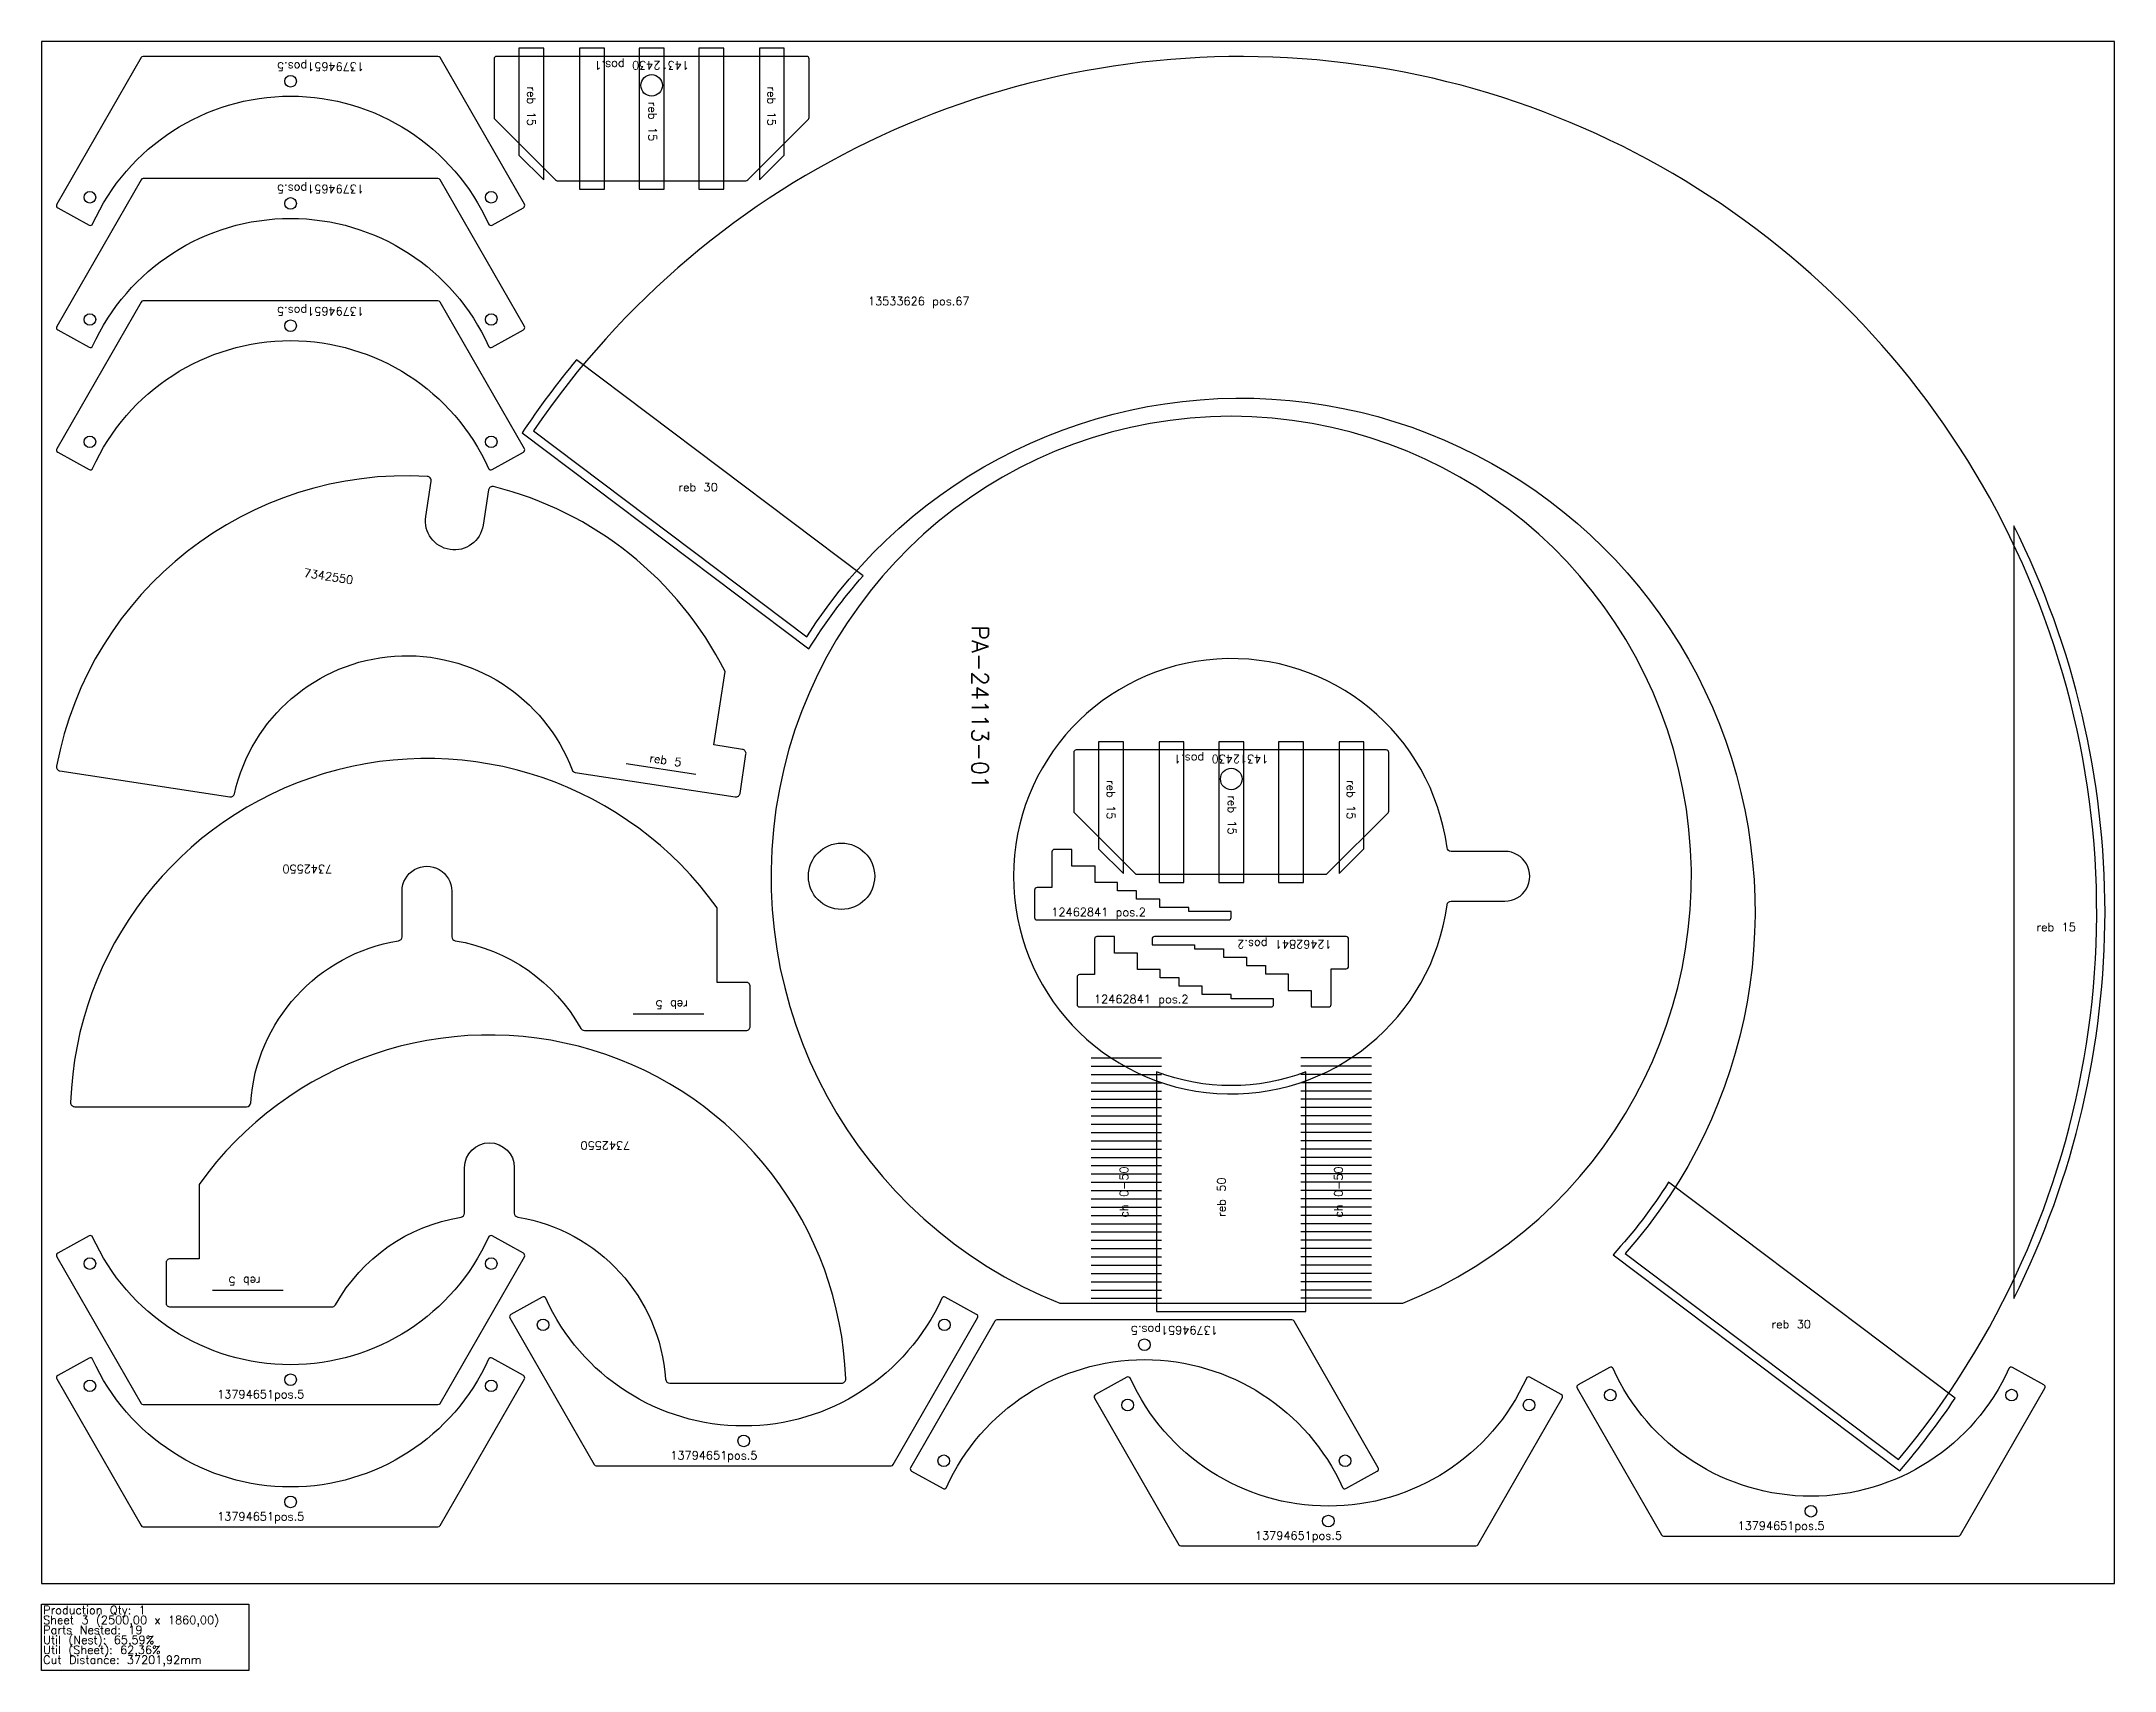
# Model space of a CAD drawing. Header units: millimetres. Extents: x 5250 to 7750, y -105 to 1860.
import ezdxf

# ---------------------------------------------------------------- set-up
doc = ezdxf.new("R2010")
doc.units = ezdxf.units.MM
for name, color, linetype in [('12462841', 7, 'Continuous'), ('13533626', 7, 'Continuous'), ('13794651', 7, 'Continuous'), ('14312430', 7, 'Continuous'), ('Chanfro', 7, 'Continuous'), ('Des.', 7, 'Continuous'), ('Rebaixo', 7, 'Continuous'), ('sheet', 24, 'Continuous'), ('Stats', 7, 'Continuous'), ('Texto', 7, 'Continuous')]:
    doc.layers.add(name, color=color, linetype=linetype)
doc.styles.get("Standard").update_dxf_attribs({"font": 'txt.shx'})

msp = doc.modelspace()

# ---------------------------------------------------------------- linework, layer by layer
at = {"layer": '12462841', "color": 4}
for points in [[(6450.6, 800.4), (6681.6, 800.4, 0.414214), (6684.6, 803.4), (6684.6, 810.4), (6633.6, 810.4), (6633.6, 815.4), (6598.6, 815.4), (6598.6, 825.4), (6570.6, 825.4), (6570.6, 835.4), (6547.6, 835.4), (6547.6, 845.4), (6520.6, 845.4), (6520.6, 865.4), (6492.6, 865.4), (6492.6, 885.4), (6471.6, 885.4, 0.414214), (6468.6, 882.4), (6468.6, 839.4), (6450.6, 839.4, 0.414214), (6447.6, 836.4), (6447.6, 803.4, 0.414214)], [(6501.9, 695.4), (6732.9, 695.4, 0.414214), (6735.9, 698.4), (6735.9, 705.4), (6684.9, 705.4), (6684.9, 710.4), (6649.9, 710.4), (6649.9, 720.4), (6621.9, 720.4), (6621.9, 730.4), (6598.9, 730.4), (6598.9, 740.4), (6571.9, 740.4), (6571.9, 760.4), (6543.9, 760.4), (6543.9, 780.4), (6522.9, 780.4, 0.414214), (6519.9, 777.4), (6519.9, 734.4), (6501.9, 734.4, 0.414214), (6498.9, 731.4), (6498.9, 698.4, 0.414214)], [(6823.3, 780.4), (6592.3, 780.4, 0.414214), (6589.3, 777.4), (6589.3, 770.4), (6640.3, 770.4), (6640.3, 765.4), (6675.3, 765.4), (6675.3, 755.4), (6703.3, 755.4), (6703.3, 745.4), (6726.3, 745.4), (6726.3, 735.4), (6753.3, 735.4), (6753.3, 715.4), (6781.3, 715.4), (6781.3, 695.4), (6802.3, 695.4, 0.414214), (6805.3, 698.4), (6805.3, 741.4), (6823.3, 741.4, 0.414214), (6826.3, 744.4), (6826.3, 777.4, 0.414214)]]:
    msp.add_lwpolyline(points, format="xyb", close=True, dxfattribs=at)
at = {"layer": '13533626', "color": 2}
msp.add_lwpolyline([(7159.9, 398), (7489.6, 149.5, 1.049682), (5843.2, 1390.2), (6172.8, 1141.8, -1.084176)], format="xyb", close=True, dxfattribs=at)
at = {"layer": '13794651', "color": 4}
for points in [[(5832.4, 1663.6), (5730.8, 1840.5, 0.268506), (5728.2, 1842), (5372.7, 1842, 0.268506), (5370.1, 1840.5), (5268.4, 1663.6, 0.418745), (5269.6, 1659.5), (5307.5, 1638.5, 0.438316), (5311.7, 1639.9, -0.645425), (5789.2, 1639.9, 0.438316), (5793.4, 1638.5), (5831.3, 1659.5, 0.418745)], [(5832.4, 1516.2), (5730.8, 1693.1, 0.268506), (5728.2, 1694.6), (5372.7, 1694.6, 0.268506), (5370.1, 1693.1), (5268.4, 1516.2, 0.418745), (5269.6, 1512.1), (5307.5, 1491.1, 0.438316), (5311.7, 1492.5, -0.645425), (5789.2, 1492.5, 0.438316), (5793.4, 1491.1), (5831.3, 1512.1, 0.418745)], [(5832.4, 1368.8), (5730.8, 1545.6, 0.268506), (5728.2, 1547.1), (5372.7, 1547.1, 0.268506), (5370.1, 1545.6), (5268.4, 1368.8, 0.418745), (5269.6, 1364.7), (5307.5, 1343.7, 0.438316), (5311.7, 1345, -0.645425), (5789.2, 1345, 0.438316), (5793.4, 1343.7), (5831.3, 1364.7, 0.418745)], [(5268.4, 394.2), (5370.1, 217.3, 0.268506), (5372.7, 215.8), (5728.2, 215.8, 0.268506), (5730.8, 217.3), (5832.4, 394.2, 0.418745), (5831.3, 398.3), (5793.4, 419.3, 0.438316), (5789.2, 417.9, -0.645425), (5311.7, 417.9, 0.438316), (5307.5, 419.3), (5269.6, 398.3, 0.418745)], [(5814.9, 320.4), (5916.5, 143.5, 0.268506), (5919.1, 142), (6274.7, 142, 0.268506), (6277.3, 143.5), (6378.9, 320.4, 0.418745), (6377.7, 324.5), (6339.8, 345.5, 0.438316), (6335.7, 344.1, -0.645425), (5858.2, 344.1, 0.438316), (5854, 345.5), (5816.1, 324.5, 0.418745)], [(6862.1, 139.7), (6760.5, 316.5, 0.268506), (6757.9, 318), (6402.3, 318, 0.268506), (6399.7, 316.5), (6298.1, 139.7, 0.418745), (6299.3, 135.6), (6337.2, 114.6, 0.438316), (6341.4, 115.9, -0.645425), (6818.9, 115.9, 0.438316), (6823, 114.6), (6860.9, 135.6, 0.418745)], [(5268.4, 246.7), (5370.1, 69.9, 0.268506), (5372.7, 68.4), (5728.2, 68.4, 0.268506), (5730.8, 69.9), (5832.4, 246.7, 0.418745), (5831.3, 250.8), (5793.4, 271.9, 0.438316), (5789.2, 270.5, -0.645425), (5311.7, 270.5, 0.438316), (5307.5, 271.9), (5269.6, 250.8, 0.418745)], [(7101.9, 235.6), (7203.6, 58.7, 0.268506), (7206.2, 57.2), (7561.7, 57.2, 0.268506), (7564.3, 58.7), (7665.9, 235.6, 0.418745), (7664.8, 239.7), (7626.9, 260.7, 0.438316), (7622.7, 259.3, -0.645425), (7145.2, 259.3, 0.438316), (7141, 260.7), (7103.1, 239.7, 0.418745)], [(6520, 223.7), (6621.6, 46.8, 0.268506), (6624.2, 45.3), (6979.7, 45.3, 0.268506), (6982.3, 46.8), (7083.9, 223.7, 0.418745), (7082.8, 227.8), (7044.9, 248.8, 0.438316), (7040.7, 247.4, -0.645425), (6563.2, 247.4, 0.438316), (6559, 248.8), (6521.1, 227.8, 0.418745)]]:
    msp.add_lwpolyline(points, format="xyb", close=True, dxfattribs=at)
for centre in [(5550.4, 1812), (5308.4, 1672), (5792.4, 1672), (5550.4, 1664.6), (5308.4, 1524.6), (5792.4, 1524.6), (5550.4, 1517.1), (5308.4, 1377.1), (5792.4, 1377.1), (5308.4, 385.8), (5792.4, 385.8), (5854.9, 312), (6338.9, 312), (6580.1, 288), (5550.4, 245.8), (5308.4, 238.4), (5792.4, 238.4), (7141.9, 227.2), (7625.9, 227.2), (6559.9, 215.3), (7043.9, 215.3), (6096.9, 172), (6338.1, 148), (6822.1, 148), (5550.4, 98.4), (6801.9, 75.3), (7383.9, 87.2)]:
    msp.add_circle(centre, 7, dxfattribs=at)
at = {"layer": '14312430', "color": 6}
for points in [[(6175.8, 1839, 0.414214), (6172.8, 1842), (5798.8, 1842, 0.414214), (5795.8, 1839), (5795.8, 1768.2, 0.198912), (5796.7, 1766.1), (5869.9, 1692.9, 0.198912), (5872.1, 1692), (6099.6, 1692, 0.198912), (6101.7, 1692.9), (6174.9, 1766.1, 0.198912), (6175.8, 1768.2)], [(6874.8, 1002.4, 0.414214), (6871.8, 1005.4), (6497.8, 1005.4, 0.414214), (6494.8, 1002.4), (6494.8, 931.7, 0.198912), (6495.6, 929.6), (6568.9, 856.3, 0.198912), (6571, 855.4), (6798.5, 855.4, 0.198912), (6800.6, 856.3), (6873.9, 929.6, 0.198912), (6874.8, 931.7)]]:
    msp.add_lwpolyline(points, format="xyb", close=True, dxfattribs=at)
for centre in [(5985.8, 1807), (6684.8, 970.4)]:
    msp.add_circle(centre, 13, dxfattribs=at)
at = {"layer": 'Chanfro', "color": 6}
for p, q in [((6515.8, 634), (6600.8, 634)), ((6853.8, 634), (6768.8, 634)), ((6515.8, 624), (6600.8, 624)), ((6515.8, 614), (6600.8, 614)), ((6515.8, 604), (6600.8, 604)), ((6853.8, 624), (6768.8, 624)), ((6853.8, 614), (6768.8, 614)), ((6853.8, 604), (6768.8, 604)), ((6515.8, 594), (6600.8, 594)), ((6515.8, 584), (6600.8, 584)), ((6853.8, 594), (6768.8, 594)), ((6853.8, 584), (6768.8, 584)), ((6515.8, 574), (6600.8, 574)), ((6515.8, 564), (6600.8, 564)), ((6515.8, 554), (6600.8, 554)), ((6853.8, 574), (6768.8, 574)), ((6853.8, 564), (6768.8, 564)), ((6853.8, 554), (6768.8, 554)), ((6515.8, 544), (6600.8, 544)), ((6515.8, 534), (6600.8, 534)), ((6853.8, 544), (6768.8, 544)), ((6853.8, 534), (6768.8, 534)), ((6515.8, 524), (6600.8, 524)), ((6515.8, 514), (6600.8, 514)), ((6515.8, 504), (6600.8, 504)), ((6853.8, 524), (6768.8, 524)), ((6853.8, 514), (6768.8, 514)), ((6853.8, 504), (6768.8, 504)), ((6515.8, 494), (6600.8, 494)), ((6515.8, 484), (6600.8, 484)), ((6853.8, 494), (6768.8, 494)), ((6853.8, 484), (6768.8, 484)), ((6515.8, 474), (6600.8, 474)), ((6515.8, 464), (6600.8, 464)), ((6515.8, 454), (6600.8, 454)), ((6853.8, 474), (6768.8, 474)), ((6853.8, 464), (6768.8, 464)), ((6853.8, 454), (6768.8, 454)), ((6515.8, 444), (6600.8, 444)), ((6515.8, 434), (6600.8, 434)), ((6853.8, 444), (6768.8, 444)), ((6853.8, 434), (6768.8, 434)), ((6515.8, 424), (6600.8, 424)), ((6515.8, 414), (6600.8, 414)), ((6515.8, 404), (6600.8, 404)), ((6853.8, 424), (6768.8, 424)), ((6853.8, 414), (6768.8, 414)), ((6853.8, 404), (6768.8, 404)), ((6515.8, 394), (6600.8, 394)), ((6515.8, 384), (6600.8, 384)), ((6853.8, 394), (6768.8, 394)), ((6853.8, 384), (6768.8, 384)), ((6515.8, 374), (6600.8, 374)), ((6515.8, 364), (6600.8, 364)), ((6515.8, 354), (6600.8, 354)), ((6853.8, 374), (6768.8, 374)), ((6853.8, 364), (6768.8, 364)), ((6853.8, 354), (6768.8, 354)), ((6515.8, 344), (6600.8, 344)), ((6853.8, 344), (6768.8, 344))]:
    msp.add_line(p, q, dxfattribs=at)
at = {"layer": 'Des.', "color": 6}
for points in [[(6891.6, 338, 5.17204), (6477.9, 338)], [(6945, 818.7, -0.376283), (6950, 823), (7014.8, 823, 1.000001), (7014.8, 883), (6950, 883, -0.376283), (6945, 887.4, 15.220011)]]:
    msp.add_lwpolyline(points, format="xyb", close=True, dxfattribs=at)
at = {"layer": 'Des.', "color": 4}
for points in [[(6060.8, 1011.4), (6074.4, 1100.2, 0.217503), (5795.3, 1323.1, 0.442098), (5789.1, 1319), (5782.6, 1276.4, -0.999999), (5713.4, 1287), (5719.9, 1329.6, 0.442098), (5715.3, 1335.4, 0.376756), (5268.2, 985.9, 0.424591), (5272.3, 980.1), (5477.2, 948.8, 0.394185), (5482.8, 952.6, -0.744425), (5889.9, 981.4, 0.270781), (5893.8, 978.2), (6086.7, 948.8, 0.414214), (6092.4, 953), (6099.6, 1000.4, 0.414214), (6095.4, 1006.1)], [(5744.8, 780.2, 0.367736), (5749, 775.3, -0.227958), (5900.4, 669.6, 0.270781), (5904.7, 667.1), (6099.8, 667.1, 0.414214), (6104.8, 672.1), (6104.8, 720.1, 0.414214), (6099.8, 725.1), (6064.8, 725.1), (6064.8, 814.9, 0.716335), (5285.1, 580.3, 0.424591), (5290.1, 575.1), (5497.3, 575.1, 0.394185), (5502.3, 579.7, -0.348313), (5680.6, 775.3, 0.367736), (5684.8, 780.2), (5684.8, 835.1, -1.000002), (5744.8, 835.1)], [(5760.2, 446.8), (5760.2, 501.6, -1), (5820.2, 501.6), (5820.2, 446.8, 0.367736), (5824.4, 441.9, -0.348313), (6002.7, 246.3, 0.394185), (6007.6, 241.6), (6214.9, 241.6, 0.424591), (6219.9, 246.8, 0.716335), (5440.2, 481.4), (5440.2, 391.6), (5405.2, 391.6, 0.414214), (5400.2, 386.6), (5400.2, 338.6, 0.414214), (5405.2, 333.6), (5600.2, 333.6, 0.270781), (5604.6, 336.2, -0.227958), (5756, 441.9, 0.367736)]]:
    msp.add_lwpolyline(points, format="xyb", close=True, dxfattribs=at)
at = {"layer": 'Des.', "color": 6}
msp.add_circle((6214.8, 853), 40, dxfattribs=at)
at = {"layer": 'Rebaixo', "color": 4}
for p, q in [((5955, 989.1), (6039.3, 976.2)), ((5963.6, 687.1), (6048.9, 687.1)), ((5541.3, 353.6), (5456.1, 353.6))]:
    msp.add_line(p, q, dxfattribs=at)
at = {"layer": 'Rebaixo', "color": 6}
for points in [[(5855.8, 1852), (5825.8, 1852), (5825.8, 1722.9), (5855.8, 1692.9)], [(5928.8, 1852), (5898.8, 1852), (5898.8, 1682), (5928.8, 1682)], [(5970.8, 1682), (6000.8, 1682), (6000.8, 1852), (5970.8, 1852)], [(6042.8, 1682), (6072.8, 1682), (6072.8, 1852), (6042.8, 1852)], [(6115.8, 1692.9), (6145.8, 1722.9), (6145.8, 1852), (6115.8, 1852)], [(6554.8, 1015.4), (6524.8, 1015.4), (6524.8, 886.3), (6554.8, 856.3)], [(6627.8, 1015.4), (6597.8, 1015.4), (6597.8, 845.4), (6627.8, 845.4)], [(6669.8, 845.4), (6699.8, 845.4), (6699.8, 1015.4), (6669.8, 1015.4)], [(6741.8, 845.4), (6771.8, 845.4), (6771.8, 1015.4), (6741.8, 1015.4)], [(6814.8, 856.3), (6844.8, 886.3), (6844.8, 1015.4), (6814.8, 1015.4)]]:
    msp.add_lwpolyline(points, close=True, dxfattribs=at)
at = {"layer": 'Rebaixo', "color": 2}
for points in [[(5895.3, 1476.1, 0.02641), (5829.6, 1387.9), (6175.6, 1127.2, -0.045176), (6241, 1215.6)], [(7628.5, 1275.8), (7628.5, 343.8, 0.23606)], [(7212.1, 483.9, -0.045176), (7145.2, 396.6), (7491.2, 135.8, 0.02641), (7557.8, 223.4)]]:
    msp.add_lwpolyline(points, format="xyb", close=True, dxfattribs=at)
at = {"layer": 'Rebaixo', "color": 6}
msp.add_lwpolyline([(6594.8, 617.1), (6594.8, 328), (6774.8, 328), (6774.8, 617.1, -0.184269)], format="xyb", close=True, dxfattribs=at)
at = {"layer": 'sheet', "color": 7}
msp.add_lwpolyline([(5250, 0), (7750, 0), (7750, 1860), (5250, 1860)], close=True, dxfattribs=at)
at = {"layer": 'Stats', "color": 151}
msp.add_lwpolyline([(5250, -25), (5500, -25), (5500, -105), (5250, -105), (5250, -25)], close=True, dxfattribs=at)

# ---------------------------------------------------------------- texts
at = {"layer": 'Chanfro', "color": 6, "char_height": 10, "rotation": 90}
for insert, attachment_point in [((6550.4, 503.1), 3), ((6819.1, 503.1), 9)]:
    msp.add_mtext_dynamic_manual_height_columns('ch 0-50', width=85.625, gutter_width=12.5, heights=[0], dxfattribs=dict(at, insert=insert, attachment_point=attachment_point))
at = {"layer": 'Rebaixo', "color": 6, "char_height": 10}
for s, width, insert, attachment_point, rotation in [('reb 15', 436.099, (5845.8, 1805.8), 1, 270), ('reb 15', 436.099, (6135.4, 1805.8), 1, 270), ('reb 15', 436.099, (5991.9, 1787.3), 1, 270), ('reb 15', 436.099, (6544.7, 969.2), 1, 270), ('reb 15', 436.099, (6834.3, 969.2), 1, 270), ('reb 15', 436.099, (6690.8, 950.7), 1, 270), ('reb 50', 62.725, (6668, 489.7), 3, 90)]:
    msp.add_mtext_dynamic_manual_height_columns(s, width=width, gutter_width=12.5, heights=[0], dxfattribs=dict(at, insert=insert, attachment_point=attachment_point, rotation=rotation))
at = {"layer": 'Rebaixo', "color": 2, "char_height": 10, "width": 155.468, "attachment_point": 1}
for s, insert in [('reb 30', (6018.1, 1327.4)), ('reb 15', (7655.8, 796.8)), ('reb 30', (7336.4, 317.8))]:
    msp.add_mtext(s, dxfattribs=dict(at, insert=insert))
at = {"layer": 'Rebaixo', "color": 4, "char_height": 10, "width": 38.916}
for insert, attachment_point, rotation in [((6022.6, 995.1), 3, 351.3184), ((6029.5, 703.2), 7, 180), ((5475.5, 369.7), 9, 180)]:
    msp.add_mtext('reb 5', dxfattribs=dict(at, insert=insert, attachment_point=attachment_point, rotation=rotation))
at = {"layer": 'Stats', "color": 60}
for s, p in [('Sheet 3 (2500,00 x 1860,00)', (5252, -49)), ('Production Qty: 1', (5252, -37)), ('Parts Nested: 19', (5252, -61)), ('Util (Nest): 65,59%', (5252, -73)), ('Util (Sheet): 62,36%', (5252, -85)), ('Cut Distance: 37201,92mm', (5252, -97))]:
    msp.add_text(s, height=10, dxfattribs=at).set_placement(p)
at = {"layer": 'Texto', "color": 4, "char_height": 10, "attachment_point": 1}
for s, insert, width, rotation in [('{\\W5.21452;  }13794651pos.5', (5639, 1824.5), 175.206, 180), ('{\\W5.21452;  }13794651pos.5', (5639, 1677), 175.206, 180), ('{\\W5.21452;  }13794651pos.5', (5639, 1529.6), 175.206, 180), ('7342550', (5567.3, 1224.3), 452.724, 351.3184), ('7342550', (5600.6, 856.8), 452.724, 180), ('12462841 pos.2', (6806, 766), 161.025, 180), ('7342550', (5960.1, 523.3), 452.724, 180), ('{\\W5.21452;  }13794651pos.5', (6668.7, 300.5), 175.206, 180)]:
    msp.add_mtext(s, dxfattribs=dict(at, insert=insert, width=width, rotation=rotation))
at = {"layer": 'Texto', "color": 6, "char_height": 10, "attachment_point": 1, "rotation": 180}
for insert in [(6030.8, 1826.1), (6729.7, 989.6)]:
    msp.add_mtext_dynamic_manual_height_columns('14312430 pos.1', width=172.907, gutter_width=12.5, heights=[0], dxfattribs=dict(at, insert=insert))
at = {"layer": 'Texto', "color": 2, "insert": (6246.7, 1551.8), "char_height": 10, "width": 844.32, "attachment_point": 1}
msp.add_mtext('13533626 pos.67', dxfattribs=at)
at = {"layer": 'Texto', "color": 6, "insert": (6391.9, 1155.9), "char_height": 20, "width": 448.851, "attachment_point": 1, "rotation": 270}
msp.add_mtext('PA-24113-01', dxfattribs=at)
at = {"layer": 'Texto', "color": 4, "char_height": 10, "attachment_point": 1}
for s, insert, width in [('12462841 pos.2', (6467.9, 814.9), 161.025), ('12462841 pos.2', (6519.3, 709.9), 161.025), ('{\\W5.21452;  }13794651pos.5', (5461.9, 233.3), 175.206), ('{\\W5.21452;  }13794651pos.5', (6008.4, 159.6), 175.206), ('{\\W5.21452;  }13794651pos.5', (5461.9, 85.9), 175.206), ('{\\W5.21452;  }13794651pos.5', (6713.4, 62.8), 175.206), ('{\\W5.21452;  }13794651pos.5', (7295.4, 74.7), 175.206)]:
    msp.add_mtext(s, dxfattribs=dict(at, insert=insert, width=width))

doc.saveas('drawing.dxf')
